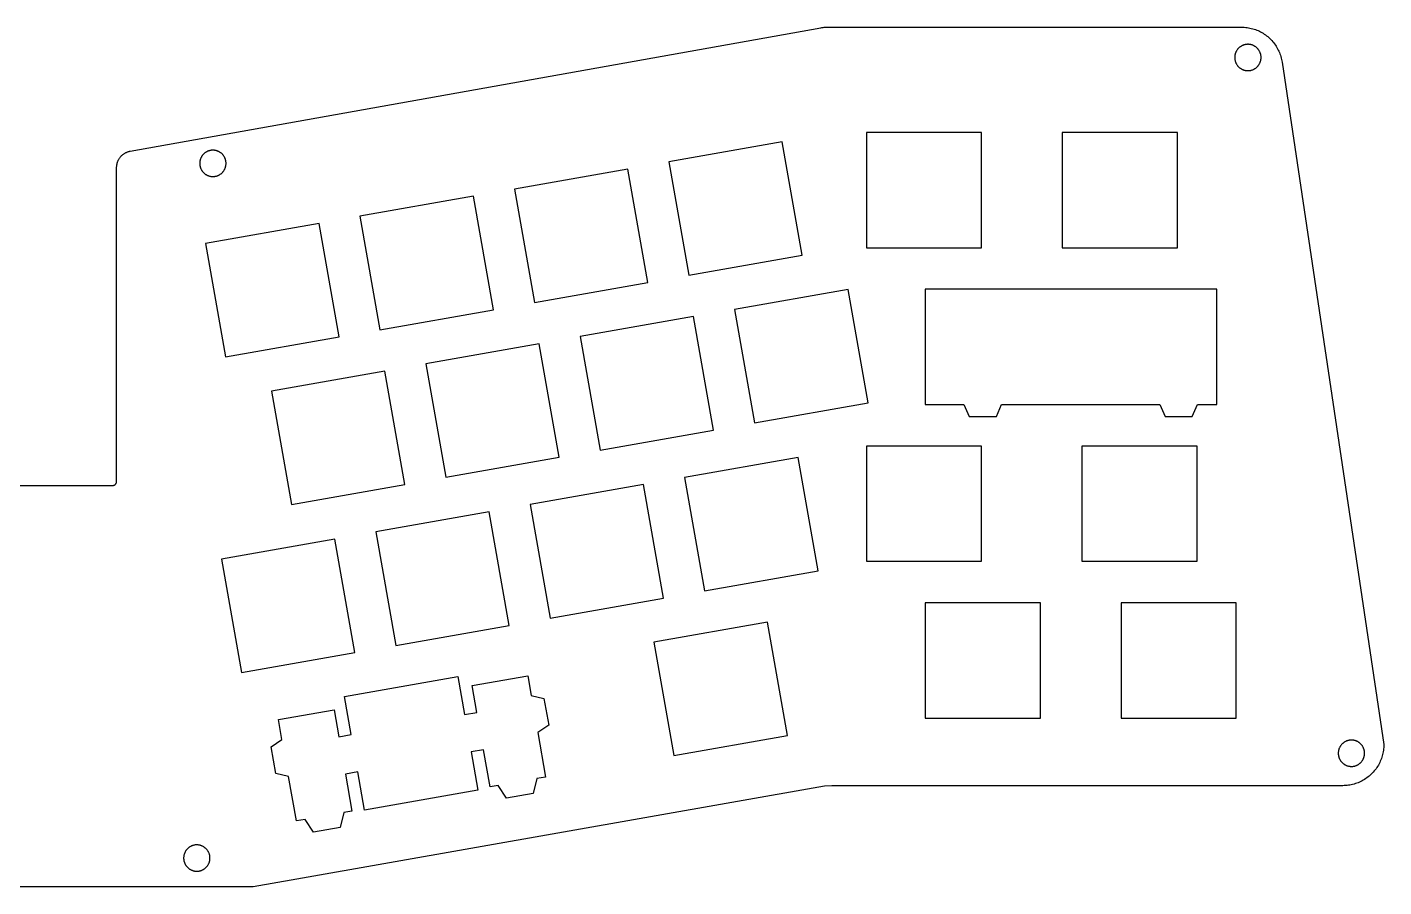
# Model space of a CAD drawing. Extents: x 38 to 367, y -220 to -111.
# Drawn here: x 202.4 to 367.3, y -215.7 to -111.3 of the extents above; entities that cross this region are included whole.
import ezdxf

# ---------------------------------------------------------------- set-up
doc = ezdxf.new("R2010")
doc.units = 0
doc.layers.add('BLACK', color=7, linetype='CONTINUOUS')

msp = doc.modelspace()

# ---------------------------------------------------------------- linework, layer by layer
at = {"layer": 'BLACK', "linetype": 'CONTINUOUS'}
for p, q in [((214.966, -126.342), (298.865, -111.344)), ((298.865, -111.344), (299.009, -111.32)), ((299.009, -111.32), (299.154, -111.301)), ((299.154, -111.301), (299.299, -111.286)), ((299.299, -111.286), (299.445, -111.275)), ((299.445, -111.275), (299.591, -111.269)), ((299.591, -111.269), (299.737, -111.267)), ((299.737, -111.267), (349.988, -111.267)), ((349.988, -111.267), (350.162, -111.27)), ((350.162, -111.27), (350.335, -111.279)), ((350.335, -111.279), (350.508, -111.294)), ((350.508, -111.294), (350.68, -111.315)), ((350.68, -111.315), (350.851, -111.342)), ((350.851, -111.342), (351.022, -111.375)), ((351.022, -111.375), (351.191, -111.414)), ((351.191, -111.414), (351.358, -111.458)), ((351.358, -111.458), (351.524, -111.509)), ((351.524, -111.509), (351.689, -111.565)), ((351.689, -111.565), (351.851, -111.627)), ((351.851, -111.627), (352.011, -111.694)), ((352.011, -111.694), (352.168, -111.767)), ((352.168, -111.767), (352.323, -111.845)), ((352.323, -111.845), (352.475, -111.929)), ((352.475, -111.929), (352.624, -112.018)), ((352.624, -112.018), (352.77, -112.112)), ((349.765, -113.716), (349.722, -113.752)), ((349.808, -113.682), (349.765, -113.716)), ((349.853, -113.649), (349.808, -113.682)), ((349.899, -113.617), (349.853, -113.649)), ((349.946, -113.588), (349.899, -113.617)), ((349.994, -113.56), (349.946, -113.588)), ((350.043, -113.533), (349.994, -113.56)), ((350.092, -113.509), (350.043, -113.533)), ((350.143, -113.486), (350.092, -113.509)), ((350.194, -113.465), (350.143, -113.486)), ((350.246, -113.445), (350.194, -113.465)), ((350.299, -113.428), (350.246, -113.445)), ((350.352, -113.412), (350.299, -113.428)), ((350.406, -113.398), (350.352, -113.412)), ((350.46, -113.386), (350.406, -113.398)), ((350.515, -113.376), (350.46, -113.386)), ((350.57, -113.368), (350.515, -113.376)), ((350.625, -113.362), (350.57, -113.368)), ((350.681, -113.357), (350.625, -113.362)), ((350.736, -113.355), (350.681, -113.357)), ((350.792, -113.354), (350.736, -113.355)), ((350.847, -113.356), (350.792, -113.354)), ((350.903, -113.359), (350.847, -113.356)), ((350.958, -113.365), (350.903, -113.359)), ((351.013, -113.372), (350.958, -113.365)), ((351.068, -113.381), (351.013, -113.372)), ((351.122, -113.392), (351.068, -113.381)), ((351.176, -113.405), (351.122, -113.392)), ((351.23, -113.42), (351.176, -113.405)), ((351.283, -113.436), (351.23, -113.42)), ((351.335, -113.455), (351.283, -113.436)), ((351.387, -113.475), (351.335, -113.455)), ((351.438, -113.497), (351.387, -113.475)), ((351.488, -113.521), (351.438, -113.497)), ((351.537, -113.546), (351.488, -113.521)), ((351.586, -113.573), (351.537, -113.546)), ((351.633, -113.602), (351.586, -113.573)), ((351.68, -113.633), (351.633, -113.602)), ((351.725, -113.665), (351.68, -113.633)), ((351.769, -113.699), (351.725, -113.665)), ((351.812, -113.734), (351.769, -113.699)), ((351.854, -113.77), (351.812, -113.734)), ((352.77, -112.112), (352.912, -112.211)), ((352.912, -112.211), (353.051, -112.315)), ((353.051, -112.315), (353.186, -112.423)), ((353.186, -112.423), (353.318, -112.537)), ((353.318, -112.537), (353.445, -112.655)), ((353.445, -112.655), (353.568, -112.777)), ((353.568, -112.777), (353.687, -112.903)), ((353.687, -112.903), (353.802, -113.033)), ((353.802, -113.033), (353.912, -113.168)), ((353.912, -113.168), (354.017, -113.306)), ((354.017, -113.306), (354.117, -113.447)), ((354.117, -113.447), (354.213, -113.592)), ((354.213, -113.592), (354.303, -113.74)), ((354.303, -113.74), (354.388, -113.891)), ((349.18, -114.871), (349.178, -114.927)), ((349.178, -114.927), (349.178, -114.982)), ((349.178, -114.982), (349.18, -115.038)), ((349.184, -114.816), (349.18, -114.871)), ((349.18, -115.038), (349.184, -115.093)), ((349.189, -114.761), (349.184, -114.816)), ((349.184, -115.093), (349.189, -115.148)), ((349.197, -114.706), (349.189, -114.761)), ((349.189, -115.148), (349.197, -115.203)), ((349.207, -114.651), (349.197, -114.706)), ((349.197, -115.203), (349.207, -115.258)), ((349.218, -114.596), (349.207, -114.651)), ((349.207, -115.258), (349.218, -115.312)), ((349.232, -114.543), (349.218, -114.596)), ((349.218, -115.312), (349.232, -115.366)), ((349.247, -114.489), (349.232, -114.543)), ((349.232, -115.366), (349.247, -115.42)), ((349.264, -114.436), (349.247, -114.489)), ((349.283, -114.384), (349.264, -114.436)), ((349.303, -114.333), (349.283, -114.384)), ((349.326, -114.282), (349.303, -114.333)), ((349.35, -114.232), (349.326, -114.282)), ((349.376, -114.183), (349.35, -114.232)), ((349.404, -114.134), (349.376, -114.183)), ((349.433, -114.087), (349.404, -114.134)), ((349.464, -114.041), (349.433, -114.087)), ((349.496, -113.996), (349.464, -114.041)), ((349.53, -113.952), (349.496, -113.996)), ((349.566, -113.91), (349.53, -113.952)), ((349.603, -113.868), (349.566, -113.91)), ((349.641, -113.828), (349.603, -113.868)), ((349.681, -113.789), (349.641, -113.828)), ((349.722, -113.752), (349.681, -113.789)), ((351.894, -113.808), (351.854, -113.77)), ((351.933, -113.848), (351.894, -113.808)), ((351.971, -113.889), (351.933, -113.848)), ((352.007, -113.931), (351.971, -113.889)), ((352.042, -113.974), (352.007, -113.931)), ((352.075, -114.018), (352.042, -113.974)), ((352.107, -114.064), (352.075, -114.018)), ((352.137, -114.111), (352.107, -114.064)), ((352.166, -114.158), (352.137, -114.111)), ((352.192, -114.207), (352.166, -114.158)), ((352.218, -114.257), (352.192, -114.207)), ((352.241, -114.307), (352.218, -114.257)), ((352.262, -114.358), (352.241, -114.307)), ((352.282, -114.41), (352.262, -114.358)), ((352.3, -114.463), (352.282, -114.41)), ((352.316, -114.516), (352.3, -114.463)), ((352.3, -115.446), (352.316, -115.393)), ((352.331, -114.569), (352.316, -114.516)), ((352.316, -115.393), (352.331, -115.339)), ((352.343, -114.624), (352.331, -114.569)), ((352.331, -115.339), (352.343, -115.285)), ((352.354, -114.678), (352.343, -114.624)), ((352.343, -115.285), (352.354, -115.231)), ((352.362, -114.733), (352.354, -114.678)), ((352.354, -115.231), (352.362, -115.176)), ((352.369, -114.788), (352.362, -114.733)), ((352.362, -115.176), (352.369, -115.121)), ((352.374, -114.843), (352.369, -114.788)), ((352.369, -115.121), (352.374, -115.065)), ((352.377, -114.899), (352.374, -114.843)), ((352.374, -115.065), (352.377, -115.01)), ((352.378, -114.954), (352.377, -114.899)), ((352.377, -115.01), (352.378, -114.954)), ((354.388, -113.891), (354.468, -114.046)), ((354.468, -114.046), (354.542, -114.202)), ((354.542, -114.202), (354.611, -114.362)), ((354.611, -114.362), (354.674, -114.523)), ((354.674, -114.523), (354.732, -114.687)), ((354.732, -114.687), (354.784, -114.852)), ((354.784, -114.852), (354.83, -115.019)), ((354.83, -115.019), (354.87, -115.188)), ((354.87, -115.188), (354.905, -115.358)), ((354.905, -115.358), (354.933, -115.529)), ((349.247, -115.42), (349.264, -115.473)), ((349.264, -115.473), (349.283, -115.525)), ((349.283, -115.525), (349.303, -115.576)), ((349.303, -115.576), (349.326, -115.627)), ((349.326, -115.627), (349.35, -115.677)), ((349.35, -115.677), (349.376, -115.726)), ((349.376, -115.726), (349.404, -115.774)), ((349.404, -115.774), (349.433, -115.822)), ((349.433, -115.822), (349.464, -115.868)), ((349.464, -115.868), (349.496, -115.913)), ((349.496, -115.913), (349.53, -115.957)), ((349.53, -115.957), (349.566, -115.999)), ((349.566, -115.999), (349.603, -116.041)), ((349.603, -116.041), (349.641, -116.081)), ((349.641, -116.081), (349.681, -116.12)), ((349.681, -116.12), (349.722, -116.157)), ((349.722, -116.157), (349.765, -116.193)), ((349.765, -116.193), (349.808, -116.227)), ((349.808, -116.227), (349.853, -116.26)), ((349.853, -116.26), (349.899, -116.291)), ((349.899, -116.291), (349.946, -116.321)), ((349.946, -116.321), (349.994, -116.349)), ((349.994, -116.349), (350.043, -116.376)), ((350.043, -116.376), (350.092, -116.4)), ((350.092, -116.4), (350.143, -116.423)), ((350.143, -116.423), (350.194, -116.444)), ((350.194, -116.444), (350.246, -116.464)), ((350.246, -116.464), (350.299, -116.481)), ((350.299, -116.481), (350.352, -116.497)), ((350.352, -116.497), (350.406, -116.511)), ((350.406, -116.511), (350.46, -116.523)), ((350.46, -116.523), (350.515, -116.533)), ((350.515, -116.533), (350.57, -116.541)), ((350.57, -116.541), (350.625, -116.547)), ((350.625, -116.547), (350.681, -116.551)), ((350.681, -116.551), (350.736, -116.554)), ((350.736, -116.554), (350.792, -116.554)), ((350.792, -116.554), (350.847, -116.553)), ((350.847, -116.553), (350.903, -116.55)), ((350.903, -116.55), (350.958, -116.544)), ((350.958, -116.544), (351.013, -116.537)), ((351.013, -116.537), (351.068, -116.528)), ((351.068, -116.528), (351.122, -116.517)), ((351.122, -116.517), (351.176, -116.504)), ((351.176, -116.504), (351.23, -116.489)), ((351.23, -116.489), (351.283, -116.473)), ((351.283, -116.473), (351.335, -116.454)), ((351.335, -116.454), (351.387, -116.434)), ((351.387, -116.434), (351.438, -116.412)), ((351.438, -116.412), (351.488, -116.388)), ((351.488, -116.388), (351.537, -116.363)), ((351.537, -116.363), (351.586, -116.335)), ((351.586, -116.335), (351.633, -116.307)), ((351.633, -116.307), (351.68, -116.276)), ((351.68, -116.276), (351.725, -116.244)), ((351.725, -116.244), (351.769, -116.21)), ((351.769, -116.21), (351.812, -116.175)), ((351.812, -116.175), (351.854, -116.138)), ((351.854, -116.138), (351.894, -116.1)), ((351.894, -116.1), (351.933, -116.061)), ((351.933, -116.061), (351.971, -116.02)), ((351.971, -116.02), (352.007, -115.978)), ((352.007, -115.978), (352.042, -115.935)), ((352.042, -115.935), (352.075, -115.89)), ((352.075, -115.89), (352.107, -115.845)), ((352.107, -115.845), (352.137, -115.798)), ((352.137, -115.798), (352.166, -115.75)), ((352.166, -115.75), (352.192, -115.702)), ((352.192, -115.702), (352.218, -115.652)), ((352.218, -115.652), (352.241, -115.602)), ((352.241, -115.602), (352.262, -115.551)), ((352.262, -115.551), (352.282, -115.499)), ((352.282, -115.499), (352.3, -115.446)), ((354.933, -115.529), (367.298, -198.425)), ((294.19, -125.196), (280.403, -127.627)), ((296.621, -138.982), (294.19, -125.196)), ((318.414, -124.062), (304.415, -124.062)), ((304.415, -124.062), (304.415, -138.061)), ((318.414, -138.061), (318.414, -124.062)), ((328.228, -124.062), (328.228, -138.061)), ((342.227, -124.062), (328.228, -124.062)), ((342.227, -138.061), (342.227, -124.062)), ((213.83, -126.974), (213.878, -126.923)), ((213.878, -126.923), (213.927, -126.874)), ((213.927, -126.874), (213.978, -126.826)), ((213.978, -126.826), (214.031, -126.78)), ((214.031, -126.78), (214.085, -126.737)), ((214.085, -126.737), (214.14, -126.695)), ((214.14, -126.695), (214.197, -126.654)), ((214.197, -126.654), (214.256, -126.616)), ((214.256, -126.616), (214.315, -126.58)), ((214.315, -126.58), (214.376, -126.547)), ((214.376, -126.547), (214.438, -126.515)), ((214.438, -126.515), (214.501, -126.485)), ((214.501, -126.485), (214.565, -126.458)), ((214.565, -126.458), (214.63, -126.433)), ((214.63, -126.433), (214.696, -126.41)), ((214.696, -126.41), (214.763, -126.389)), ((214.763, -126.389), (214.83, -126.371)), ((214.83, -126.371), (214.898, -126.355)), ((214.898, -126.355), (214.966, -126.342)), ((223.697, -126.904), (223.666, -126.951)), ((223.73, -126.859), (223.697, -126.904)), ((223.764, -126.816), (223.73, -126.859)), ((223.799, -126.773), (223.764, -126.816)), ((223.836, -126.731), (223.799, -126.773)), ((223.875, -126.691), (223.836, -126.731)), ((223.914, -126.653), (223.875, -126.691)), ((223.955, -126.615), (223.914, -126.653)), ((223.998, -126.579), (223.955, -126.615)), ((224.041, -126.545), (223.998, -126.579)), ((224.086, -126.512), (224.041, -126.545)), ((224.132, -126.481), (224.086, -126.512)), ((224.179, -126.451), (224.132, -126.481)), ((224.227, -126.423), (224.179, -126.451)), ((224.276, -126.397), (224.227, -126.423)), ((224.326, -126.372), (224.276, -126.397)), ((224.376, -126.349), (224.326, -126.372)), ((224.427, -126.328), (224.376, -126.349)), ((224.48, -126.309), (224.427, -126.328)), ((224.532, -126.291), (224.48, -126.309)), ((224.586, -126.275), (224.532, -126.291)), ((224.639, -126.262), (224.586, -126.275)), ((224.694, -126.25), (224.639, -126.262)), ((224.748, -126.239), (224.694, -126.25)), ((224.803, -126.231), (224.748, -126.239)), ((224.858, -126.225), (224.803, -126.231)), ((224.914, -126.221), (224.858, -126.225)), ((224.969, -126.218), (224.914, -126.221)), ((225.025, -126.218), (224.969, -126.218)), ((225.08, -126.219), (225.025, -126.218)), ((225.136, -126.223), (225.08, -126.219)), ((225.191, -126.228), (225.136, -126.223)), ((225.246, -126.235), (225.191, -126.228)), ((225.301, -126.244), (225.246, -126.235)), ((225.355, -126.255), (225.301, -126.244)), ((225.409, -126.268), (225.355, -126.255)), ((225.463, -126.283), (225.409, -126.268)), ((225.516, -126.3), (225.463, -126.283)), ((225.568, -126.318), (225.516, -126.3)), ((225.62, -126.338), (225.568, -126.318)), ((225.671, -126.36), (225.62, -126.338)), ((225.721, -126.384), (225.671, -126.36)), ((225.77, -126.41), (225.721, -126.384)), ((225.819, -126.437), (225.77, -126.41)), ((225.866, -126.466), (225.819, -126.437)), ((225.913, -126.496), (225.866, -126.466)), ((225.958, -126.528), (225.913, -126.496)), ((226.002, -126.562), (225.958, -126.528)), ((226.045, -126.597), (226.002, -126.562)), ((226.087, -126.634), (226.045, -126.597)), ((226.127, -126.672), (226.087, -126.634)), ((226.166, -126.711), (226.127, -126.672)), ((226.204, -126.752), (226.166, -126.711)), ((226.24, -126.794), (226.204, -126.752)), ((226.275, -126.837), (226.24, -126.794)), ((226.308, -126.882), (226.275, -126.837)), ((226.34, -126.927), (226.308, -126.882)), ((226.37, -126.974), (226.34, -126.927)), ((213.318, -128.311), (213.32, -128.241)), ((213.318, -166.453), (213.318, -128.311)), ((213.32, -128.241), (213.323, -128.171)), ((213.323, -128.171), (213.329, -128.102)), ((213.329, -128.102), (213.338, -128.033)), ((213.338, -128.033), (213.349, -127.964)), ((213.349, -127.964), (213.362, -127.896)), ((213.362, -127.896), (213.378, -127.828)), ((213.378, -127.828), (213.396, -127.76)), ((213.396, -127.76), (213.416, -127.694)), ((213.416, -127.694), (213.439, -127.628)), ((213.439, -127.628), (213.464, -127.563)), ((213.464, -127.563), (213.491, -127.499)), ((213.491, -127.499), (213.52, -127.435)), ((213.52, -127.435), (213.552, -127.373)), ((213.552, -127.373), (213.585, -127.312)), ((213.585, -127.312), (213.621, -127.252)), ((213.621, -127.252), (213.659, -127.194)), ((213.659, -127.194), (213.699, -127.137)), ((213.699, -127.137), (213.741, -127.081)), ((213.741, -127.081), (213.785, -127.027)), ((213.785, -127.027), (213.83, -126.974)), ((223.413, -127.735), (223.411, -127.79)), ((223.411, -127.79), (223.411, -127.846)), ((223.411, -127.846), (223.413, -127.901)), ((223.417, -127.679), (223.413, -127.735)), ((223.413, -127.901), (223.417, -127.956)), ((223.423, -127.624), (223.417, -127.679)), ((223.417, -127.956), (223.423, -128.012)), ((223.43, -127.569), (223.423, -127.624)), ((223.423, -128.012), (223.43, -128.067)), ((223.44, -127.514), (223.43, -127.569)), ((223.43, -128.067), (223.44, -128.121)), ((223.451, -127.46), (223.44, -127.514)), ((223.44, -128.121), (223.451, -128.176)), ((223.465, -127.406), (223.451, -127.46)), ((223.451, -128.176), (223.465, -128.23)), ((223.48, -127.352), (223.465, -127.406)), ((223.465, -128.23), (223.48, -128.283)), ((223.497, -127.3), (223.48, -127.352)), ((223.48, -128.283), (223.497, -128.336)), ((223.516, -127.247), (223.497, -127.3)), ((223.497, -128.336), (223.516, -128.388)), ((223.537, -127.196), (223.516, -127.247)), ((223.516, -128.388), (223.537, -128.44)), ((223.559, -127.145), (223.537, -127.196)), ((223.537, -128.44), (223.559, -128.49)), ((223.583, -127.095), (223.559, -127.145)), ((223.559, -128.49), (223.583, -128.54)), ((223.609, -127.046), (223.583, -127.095)), ((223.583, -128.54), (223.609, -128.59)), ((223.637, -126.998), (223.609, -127.046)), ((223.666, -126.951), (223.637, -126.998)), ((226.399, -127.022), (226.37, -126.974)), ((226.426, -127.07), (226.399, -127.022)), ((226.399, -128.614), (226.426, -128.565)), ((226.451, -127.12), (226.426, -127.07)), ((226.426, -128.565), (226.451, -128.516)), ((226.474, -127.17), (226.451, -127.12)), ((226.451, -128.516), (226.474, -128.465)), ((226.496, -127.222), (226.474, -127.17)), ((226.474, -128.465), (226.496, -128.414)), ((226.515, -127.273), (226.496, -127.222)), ((226.496, -128.414), (226.515, -128.362)), ((226.533, -127.326), (226.515, -127.273)), ((226.515, -128.362), (226.533, -128.31)), ((226.55, -127.379), (226.533, -127.326)), ((226.533, -128.31), (226.55, -128.256)), ((226.564, -127.433), (226.55, -127.379)), ((226.55, -128.256), (226.564, -128.203)), ((226.576, -127.487), (226.564, -127.433)), ((226.564, -128.203), (226.576, -128.149)), ((226.587, -127.541), (226.576, -127.487)), ((226.576, -128.149), (226.587, -128.094)), ((226.595, -127.596), (226.587, -127.541)), ((226.587, -128.094), (226.595, -128.039)), ((226.602, -127.651), (226.595, -127.596)), ((226.595, -128.039), (226.602, -127.984)), ((226.607, -127.707), (226.602, -127.651)), ((226.602, -127.984), (226.607, -127.929)), ((226.61, -127.762), (226.607, -127.707)), ((226.607, -127.929), (226.61, -127.873)), ((226.611, -127.818), (226.61, -127.762)), ((226.61, -127.873), (226.611, -127.818)), ((275.429, -128.504), (261.643, -130.935)), ((277.86, -142.29), (275.429, -128.504)), ((280.403, -127.627), (282.834, -141.413)), ((223.609, -128.59), (223.637, -128.638)), ((223.637, -128.638), (223.666, -128.685)), ((223.666, -128.685), (223.697, -128.731)), ((223.697, -128.731), (223.73, -128.776)), ((223.73, -128.776), (223.764, -128.82)), ((223.764, -128.82), (223.799, -128.863)), ((223.799, -128.863), (223.836, -128.904)), ((223.836, -128.904), (223.875, -128.944)), ((223.875, -128.944), (223.914, -128.983)), ((223.914, -128.983), (223.955, -129.02)), ((223.955, -129.02), (223.998, -129.056)), ((223.998, -129.056), (224.041, -129.091)), ((224.041, -129.091), (224.086, -129.124)), ((224.086, -129.124), (224.132, -129.155)), ((224.132, -129.155), (224.179, -129.185)), ((224.179, -129.185), (224.227, -129.213)), ((224.227, -129.213), (224.276, -129.239)), ((224.276, -129.239), (224.326, -129.264)), ((224.326, -129.264), (224.376, -129.287)), ((224.376, -129.287), (224.427, -129.308)), ((224.427, -129.308), (224.48, -129.327)), ((224.48, -129.327), (224.532, -129.345)), ((224.532, -129.345), (224.586, -129.36)), ((224.586, -129.36), (224.639, -129.374)), ((224.639, -129.374), (224.694, -129.386)), ((224.694, -129.386), (224.748, -129.396)), ((224.748, -129.396), (224.803, -129.404)), ((224.803, -129.404), (224.858, -129.411)), ((224.858, -129.411), (224.914, -129.415)), ((224.914, -129.415), (224.969, -129.417)), ((224.969, -129.417), (225.025, -129.418)), ((225.025, -129.418), (225.08, -129.416)), ((225.08, -129.416), (225.136, -129.413)), ((225.136, -129.413), (225.191, -129.408)), ((225.191, -129.408), (225.246, -129.4)), ((225.246, -129.4), (225.301, -129.391)), ((225.301, -129.391), (225.355, -129.38)), ((225.355, -129.38), (225.409, -129.367)), ((225.409, -129.367), (225.463, -129.353)), ((225.463, -129.353), (225.516, -129.336)), ((225.516, -129.336), (225.568, -129.318)), ((225.568, -129.318), (225.62, -129.297)), ((225.62, -129.297), (225.671, -129.275)), ((225.671, -129.275), (225.721, -129.251)), ((225.721, -129.251), (225.77, -129.226)), ((225.77, -129.226), (225.819, -129.199)), ((225.819, -129.199), (225.866, -129.17)), ((225.866, -129.17), (225.913, -129.139)), ((225.913, -129.139), (225.958, -129.107)), ((225.958, -129.107), (226.002, -129.074)), ((226.002, -129.074), (226.045, -129.038)), ((226.045, -129.038), (226.087, -129.002)), ((226.087, -129.002), (226.127, -128.964)), ((226.127, -128.964), (226.166, -128.924)), ((226.166, -128.924), (226.204, -128.884)), ((226.204, -128.884), (226.24, -128.842)), ((226.24, -128.842), (226.275, -128.798)), ((226.275, -128.798), (226.308, -128.754)), ((226.308, -128.754), (226.34, -128.708)), ((226.34, -128.708), (226.37, -128.661)), ((226.37, -128.661), (226.399, -128.614)), ((256.669, -131.812), (242.882, -134.243)), ((259.1, -145.598), (256.669, -131.812)), ((261.643, -130.935), (264.074, -144.721)), ((237.908, -135.12), (224.122, -137.551)), ((240.339, -148.906), (237.908, -135.12)), ((242.882, -134.243), (245.313, -148.029)), ((224.122, -137.551), (226.553, -151.337)), ((304.415, -138.061), (318.414, -138.061)), ((328.228, -138.061), (342.227, -138.061)), ((282.834, -141.413), (296.621, -138.982)), ((264.074, -144.721), (277.86, -142.29)), ((302.188, -143.129), (288.402, -145.56)), ((304.619, -156.916), (302.188, -143.129)), ((346.989, -143.112), (311.559, -143.112)), ((311.559, -143.112), (311.559, -157.111)), ((346.989, -157.111), (346.989, -143.112)), ((245.313, -148.029), (259.1, -145.598)), ((283.427, -146.437), (269.641, -148.868)), ((285.858, -160.224), (283.427, -146.437)), ((288.402, -145.56), (290.833, -159.346)), ((226.553, -151.337), (240.339, -148.906)), ((264.667, -149.745), (250.88, -152.176)), ((267.098, -163.532), (264.667, -149.745)), ((269.641, -148.868), (272.072, -162.654)), ((245.906, -153.053), (232.12, -155.484)), ((248.337, -166.84), (245.906, -153.053)), ((250.88, -152.176), (253.311, -165.962)), ((232.12, -155.484), (234.551, -169.27)), ((290.833, -159.346), (304.619, -156.916)), ((311.559, -157.111), (316.272, -157.111)), ((316.272, -157.111), (316.914, -158.581)), ((320.214, -158.581), (320.855, -157.111)), ((320.855, -157.111), (340.074, -157.111)), ((340.074, -157.111), (340.716, -158.581)), ((344.016, -158.581), (344.657, -157.111)), ((344.657, -157.111), (346.989, -157.111)), ((316.914, -158.581), (320.214, -158.581)), ((340.716, -158.581), (344.016, -158.581)), ((272.072, -162.654), (285.858, -160.224)), ((318.414, -162.162), (304.415, -162.162)), ((304.415, -162.162), (304.415, -176.161)), ((318.414, -176.161), (318.414, -162.162)), ((344.608, -162.162), (330.609, -162.162)), ((330.609, -162.162), (330.609, -176.161)), ((344.608, -176.161), (344.608, -162.162)), ((253.311, -165.962), (267.098, -163.532)), ((296.116, -163.544), (282.329, -165.975)), ((298.547, -177.33), (296.116, -163.544)), ((213.314, -166.521), (213.316, -166.504)), ((213.316, -166.504), (213.317, -166.487)), ((213.317, -166.487), (213.318, -166.47)), ((213.318, -166.47), (213.318, -166.453)), ((282.329, -165.975), (284.76, -179.761)), ((192.818, -166.953), (212.818, -166.953)), ((212.818, -166.953), (212.835, -166.953)), ((212.835, -166.953), (212.853, -166.952)), ((212.853, -166.952), (212.87, -166.95)), ((212.87, -166.95), (212.886, -166.948)), ((212.886, -166.948), (212.903, -166.946)), ((212.903, -166.946), (212.92, -166.942)), ((212.92, -166.942), (212.937, -166.939)), ((212.937, -166.939), (212.953, -166.934)), ((212.953, -166.934), (212.97, -166.929)), ((212.97, -166.929), (212.986, -166.924)), ((212.986, -166.924), (213.002, -166.918)), ((213.002, -166.918), (213.018, -166.911)), ((213.018, -166.911), (213.033, -166.904)), ((213.033, -166.904), (213.048, -166.897)), ((213.048, -166.897), (213.063, -166.889)), ((213.063, -166.889), (213.078, -166.88)), ((213.078, -166.88), (213.093, -166.871)), ((213.093, -166.871), (213.107, -166.861)), ((213.107, -166.861), (213.121, -166.851)), ((213.121, -166.851), (213.134, -166.841)), ((213.134, -166.841), (213.147, -166.83)), ((213.147, -166.83), (213.16, -166.818)), ((213.16, -166.818), (213.172, -166.806)), ((213.172, -166.806), (213.184, -166.794)), ((213.184, -166.794), (213.195, -166.781)), ((213.195, -166.781), (213.206, -166.768)), ((213.206, -166.768), (213.217, -166.755)), ((213.217, -166.755), (213.227, -166.741)), ((213.227, -166.741), (213.237, -166.727)), ((213.237, -166.727), (213.246, -166.713)), ((213.246, -166.713), (213.254, -166.698)), ((213.254, -166.698), (213.262, -166.683)), ((213.262, -166.683), (213.27, -166.668)), ((213.27, -166.668), (213.277, -166.652)), ((213.277, -166.652), (213.284, -166.636)), ((213.284, -166.636), (213.29, -166.62)), ((213.29, -166.62), (213.295, -166.604)), ((213.295, -166.604), (213.3, -166.588)), ((213.3, -166.588), (213.304, -166.571)), ((213.304, -166.571), (213.308, -166.555)), ((213.308, -166.555), (213.311, -166.538)), ((213.311, -166.538), (213.314, -166.521)), ((234.551, -169.27), (248.337, -166.84)), ((277.355, -166.852), (263.569, -169.283)), ((279.786, -180.638), (277.355, -166.852)), ((263.569, -169.283), (266, -183.069)), ((258.594, -170.16), (244.808, -172.591)), ((261.025, -183.946), (258.594, -170.16)), ((244.808, -172.591), (247.239, -186.377)), ((239.834, -173.468), (226.048, -175.899)), ((242.265, -187.254), (239.834, -173.468)), ((226.048, -175.899), (228.478, -189.685)), ((304.415, -176.161), (318.414, -176.161)), ((330.609, -176.161), (344.608, -176.161)), ((284.76, -179.761), (298.547, -177.33)), ((266, -183.069), (279.786, -180.638)), ((325.558, -181.212), (311.559, -181.212)), ((311.559, -181.212), (311.559, -195.211)), ((325.558, -195.211), (325.558, -181.212)), ((349.37, -181.212), (335.371, -181.212)), ((335.371, -181.212), (335.371, -195.211)), ((349.37, -195.211), (349.37, -181.212)), ((247.239, -186.377), (261.025, -183.946)), ((292.388, -183.545), (278.602, -185.976)), ((294.819, -197.331), (292.388, -183.545)), ((278.602, -185.976), (281.033, -199.762)), ((228.478, -189.685), (242.265, -187.254)), ((240.996, -192.599), (254.784, -190.168)), ((254.784, -190.168), (255.6, -194.796)), ((256.524, -191.252), (263.27, -190.062)), ((263.27, -190.062), (263.694, -192.468)), ((241.812, -197.227), (240.996, -192.599)), ((257.103, -194.531), (256.524, -191.252)), ((263.694, -192.468), (265.243, -192.842)), ((265.243, -192.842), (265.816, -196.091)), ((232.985, -195.402), (239.731, -194.213)), ((239.731, -194.213), (240.31, -197.492)), ((233.41, -197.808), (232.985, -195.402)), ((255.6, -194.796), (257.103, -194.531)), ((265.816, -196.091), (264.489, -196.972)), ((311.559, -195.211), (325.558, -195.211)), ((335.371, -195.211), (349.37, -195.211)), ((232.083, -198.689), (233.41, -197.808)), ((240.31, -197.492), (241.812, -197.227)), ((264.489, -196.972), (265.441, -202.372)), ((281.033, -199.762), (294.819, -197.331)), ((232.656, -201.938), (232.083, -198.689)), ((257.901, -199.061), (256.398, -199.326)), ((256.398, -199.326), (257.215, -203.955)), ((258.695, -203.561), (257.901, -199.061)), ((361.76, -199.402), (361.758, -199.458)), ((361.758, -199.458), (361.758, -199.513)), ((361.764, -199.347), (361.76, -199.402)), ((361.77, -199.292), (361.764, -199.347)), ((361.778, -199.237), (361.77, -199.292)), ((361.787, -199.182), (361.778, -199.237)), ((361.799, -199.128), (361.787, -199.182)), ((361.812, -199.074), (361.799, -199.128)), ((361.827, -199.02), (361.812, -199.074)), ((361.844, -198.967), (361.827, -199.02)), ((361.863, -198.915), (361.844, -198.967)), ((361.884, -198.864), (361.863, -198.915)), ((361.907, -198.813), (361.884, -198.864)), ((361.931, -198.763), (361.907, -198.813)), ((361.957, -198.714), (361.931, -198.763)), ((361.984, -198.666), (361.957, -198.714)), ((362.014, -198.618), (361.984, -198.666)), ((362.045, -198.572), (362.014, -198.618)), ((362.077, -198.527), (362.045, -198.572)), ((362.111, -198.483), (362.077, -198.527)), ((362.147, -198.441), (362.111, -198.483)), ((362.184, -198.399), (362.147, -198.441)), ((362.222, -198.359), (362.184, -198.399)), ((362.262, -198.32), (362.222, -198.359)), ((362.303, -198.283), (362.262, -198.32)), ((362.345, -198.247), (362.303, -198.283)), ((362.389, -198.213), (362.345, -198.247)), ((362.434, -198.18), (362.389, -198.213)), ((362.479, -198.148), (362.434, -198.18)), ((362.526, -198.119), (362.479, -198.148)), ((362.574, -198.091), (362.526, -198.119)), ((362.623, -198.064), (362.574, -198.091)), ((362.673, -198.04), (362.623, -198.064)), ((362.724, -198.017), (362.673, -198.04)), ((362.775, -197.996), (362.724, -198.017)), ((362.827, -197.976), (362.775, -197.996)), ((362.88, -197.959), (362.827, -197.976)), ((362.933, -197.943), (362.88, -197.959)), ((362.987, -197.929), (362.933, -197.943)), ((363.041, -197.917), (362.987, -197.929)), ((363.096, -197.907), (363.041, -197.917)), ((363.151, -197.899), (363.096, -197.907)), ((363.206, -197.893), (363.151, -197.899)), ((363.261, -197.888), (363.206, -197.893)), ((363.317, -197.886), (363.261, -197.888)), ((363.372, -197.886), (363.317, -197.886)), ((363.428, -197.887), (363.372, -197.886)), ((363.483, -197.89), (363.428, -197.887)), ((363.538, -197.896), (363.483, -197.89)), ((363.593, -197.903), (363.538, -197.896)), ((363.648, -197.912), (363.593, -197.903)), ((363.703, -197.923), (363.648, -197.912)), ((363.757, -197.936), (363.703, -197.923)), ((363.81, -197.951), (363.757, -197.936)), ((363.863, -197.967), (363.81, -197.951)), ((363.916, -197.986), (363.863, -197.967)), ((363.967, -198.006), (363.916, -197.986)), ((364.018, -198.028), (363.967, -198.006)), ((364.068, -198.052), (364.018, -198.028)), ((364.118, -198.077), (364.068, -198.052)), ((364.166, -198.105), (364.118, -198.077)), ((364.214, -198.133), (364.166, -198.105)), ((364.26, -198.164), (364.214, -198.133)), ((364.305, -198.196), (364.26, -198.164)), ((364.35, -198.23), (364.305, -198.196)), ((364.393, -198.265), (364.35, -198.23)), ((364.434, -198.301), (364.393, -198.265)), ((364.475, -198.34), (364.434, -198.301)), ((364.514, -198.379), (364.475, -198.34)), ((364.552, -198.42), (364.514, -198.379)), ((364.588, -198.462), (364.552, -198.42)), ((364.623, -198.505), (364.588, -198.462)), ((364.656, -198.55), (364.623, -198.505)), ((364.688, -198.595), (364.656, -198.55)), ((364.718, -198.642), (364.688, -198.595)), ((364.746, -198.69), (364.718, -198.642)), ((364.773, -198.738), (364.746, -198.69)), ((364.798, -198.788), (364.773, -198.738)), ((364.821, -198.838), (364.798, -198.788)), ((364.843, -198.889), (364.821, -198.838)), ((364.863, -198.941), (364.843, -198.889)), ((364.881, -198.994), (364.863, -198.941)), ((364.897, -199.047), (364.881, -198.994)), ((364.911, -199.101), (364.897, -199.047)), ((364.924, -199.155), (364.911, -199.101)), ((364.934, -199.209), (364.924, -199.155)), ((364.943, -199.264), (364.934, -199.209)), ((364.95, -199.319), (364.943, -199.264)), ((364.954, -199.375), (364.95, -199.319)), ((364.957, -199.43), (364.954, -199.375)), ((364.958, -199.486), (364.957, -199.43)), ((367.188, -199.465), (367.149, -199.635)), ((367.222, -199.293), (367.188, -199.465)), ((367.249, -199.121), (367.222, -199.293)), ((367.27, -198.948), (367.249, -199.121)), ((367.285, -198.774), (367.27, -198.948)), ((367.295, -198.6), (367.285, -198.774)), ((367.298, -198.425), (367.295, -198.6)), ((361.758, -199.513), (361.76, -199.569)), ((361.76, -199.569), (361.764, -199.624)), ((361.764, -199.624), (361.77, -199.679)), ((361.77, -199.679), (361.778, -199.734)), ((361.778, -199.734), (361.787, -199.789)), ((361.787, -199.789), (361.799, -199.844)), ((361.799, -199.844), (361.812, -199.897)), ((361.812, -199.897), (361.827, -199.951)), ((361.827, -199.951), (361.844, -200.004)), ((361.844, -200.004), (361.863, -200.056)), ((361.863, -200.056), (361.884, -200.107)), ((361.884, -200.107), (361.907, -200.158)), ((361.907, -200.158), (361.931, -200.208)), ((361.931, -200.208), (361.957, -200.257)), ((361.957, -200.257), (361.984, -200.306)), ((361.984, -200.306), (362.014, -200.353)), ((362.014, -200.353), (362.045, -200.399)), ((362.045, -200.399), (362.077, -200.444)), ((362.077, -200.444), (362.111, -200.488)), ((362.111, -200.488), (362.147, -200.53)), ((362.147, -200.53), (362.184, -200.572)), ((362.184, -200.572), (362.222, -200.612)), ((362.222, -200.612), (362.262, -200.651)), ((362.262, -200.651), (362.303, -200.688)), ((362.303, -200.688), (362.345, -200.724)), ((362.345, -200.724), (362.389, -200.758)), ((362.389, -200.758), (362.434, -200.791)), ((362.434, -200.791), (362.479, -200.823)), ((362.479, -200.823), (362.526, -200.852)), ((362.526, -200.852), (362.574, -200.88)), ((362.574, -200.88), (362.623, -200.907)), ((362.623, -200.907), (362.673, -200.931)), ((362.673, -200.931), (362.724, -200.954)), ((362.724, -200.954), (362.775, -200.975)), ((362.775, -200.975), (362.827, -200.995)), ((362.827, -200.995), (362.88, -201.012)), ((362.88, -201.012), (362.933, -201.028)), ((362.933, -201.028), (362.987, -201.042)), ((362.987, -201.042), (363.041, -201.054)), ((363.041, -201.054), (363.096, -201.064)), ((363.096, -201.064), (363.151, -201.072)), ((363.151, -201.072), (363.206, -201.078)), ((363.206, -201.078), (363.261, -201.083)), ((363.261, -201.083), (363.317, -201.085)), ((363.317, -201.085), (363.372, -201.085)), ((363.372, -201.085), (363.428, -201.084)), ((363.428, -201.084), (363.483, -201.081)), ((363.483, -201.081), (363.538, -201.075)), ((363.538, -201.075), (363.593, -201.068)), ((363.593, -201.068), (363.648, -201.059)), ((363.648, -201.059), (363.703, -201.048)), ((363.703, -201.048), (363.757, -201.035)), ((363.757, -201.035), (363.81, -201.02)), ((363.81, -201.02), (363.863, -201.004)), ((363.863, -201.004), (363.916, -200.985)), ((363.916, -200.985), (363.967, -200.965)), ((363.967, -200.965), (364.018, -200.943)), ((364.018, -200.943), (364.068, -200.919)), ((364.068, -200.919), (364.118, -200.894)), ((364.118, -200.894), (364.166, -200.867)), ((364.166, -200.867), (364.214, -200.838)), ((364.214, -200.838), (364.26, -200.807)), ((364.26, -200.807), (364.305, -200.775)), ((364.305, -200.775), (364.35, -200.741)), ((364.35, -200.741), (364.393, -200.706)), ((364.393, -200.706), (364.434, -200.67)), ((364.434, -200.67), (364.475, -200.632)), ((364.475, -200.632), (364.514, -200.592)), ((364.514, -200.592), (364.552, -200.551)), ((364.552, -200.551), (364.588, -200.509)), ((364.588, -200.509), (364.623, -200.466)), ((364.623, -200.466), (364.656, -200.422)), ((364.656, -200.422), (364.688, -200.376)), ((364.688, -200.376), (364.718, -200.329)), ((364.718, -200.329), (364.746, -200.282)), ((364.746, -200.282), (364.773, -200.233)), ((364.773, -200.233), (364.798, -200.183)), ((364.798, -200.183), (364.821, -200.133)), ((364.821, -200.133), (364.843, -200.082)), ((364.843, -200.082), (364.863, -200.03)), ((364.863, -200.03), (364.881, -199.977)), ((364.881, -199.977), (364.897, -199.924)), ((364.897, -199.924), (364.911, -199.871)), ((364.911, -199.871), (364.924, -199.816)), ((364.924, -199.816), (364.934, -199.762)), ((364.934, -199.762), (364.943, -199.707)), ((364.943, -199.707), (364.95, -199.652)), ((364.95, -199.652), (364.954, -199.597)), ((364.954, -199.597), (364.957, -199.541)), ((364.957, -199.541), (364.958, -199.486)), ((366.538, -201.075), (366.443, -201.221)), ((366.628, -200.925), (366.538, -201.075)), ((366.712, -200.772), (366.628, -200.925)), ((366.792, -200.617), (366.712, -200.772)), ((366.865, -200.459), (366.792, -200.617)), ((366.934, -200.298), (366.865, -200.459)), ((366.996, -200.135), (366.934, -200.298)), ((367.053, -199.97), (366.996, -200.135)), ((367.104, -199.803), (367.053, -199.97)), ((367.149, -199.635), (367.104, -199.803)), ((234.204, -202.312), (232.656, -201.938)), ((235.156, -207.712), (234.204, -202.312)), ((242.611, -201.757), (241.108, -202.022)), ((241.108, -202.022), (241.902, -206.522)), ((243.427, -206.386), (242.611, -201.757)), ((264.372, -202.567), (263.939, -204.363)), ((265.441, -202.372), (264.372, -202.567)), ((364.798, -202.755), (364.645, -202.84)), ((364.947, -202.665), (364.798, -202.755)), ((365.094, -202.57), (364.947, -202.665)), ((365.237, -202.47), (365.094, -202.57)), ((365.376, -202.365), (365.237, -202.47)), ((365.512, -202.255), (365.376, -202.365)), ((365.643, -202.141), (365.512, -202.255)), ((365.771, -202.022), (365.643, -202.141)), ((365.894, -201.898), (365.771, -202.022)), ((366.013, -201.771), (365.894, -201.898)), ((366.128, -201.639), (366.013, -201.771)), ((366.238, -201.503), (366.128, -201.639)), ((366.343, -201.364), (366.238, -201.503)), ((366.443, -201.221), (366.343, -201.364)), ((299.336, -203.501), (235.196, -214.789)), ((257.215, -203.955), (243.427, -206.386)), ((259.663, -203.39), (258.695, -203.561)), ((260.689, -204.936), (259.663, -203.39)), ((263.939, -204.363), (260.689, -204.936)), ((300.202, -203.425), (299.336, -203.501)), ((362.298, -203.425), (300.202, -203.425)), ((362.472, -203.422), (362.298, -203.425)), ((362.646, -203.413), (362.472, -203.422)), ((362.82, -203.398), (362.646, -203.413)), ((362.994, -203.376), (362.82, -203.398)), ((363.166, -203.349), (362.994, -203.376)), ((363.337, -203.316), (363.166, -203.349)), ((363.507, -203.276), (363.337, -203.316)), ((363.676, -203.231), (363.507, -203.276)), ((363.843, -203.18), (363.676, -203.231)), ((364.008, -203.123), (363.843, -203.18)), ((364.171, -203.061), (364.008, -203.123)), ((364.331, -202.993), (364.171, -203.061)), ((364.489, -202.919), (364.331, -202.993)), ((364.645, -202.84), (364.489, -202.919)), ((236.227, -207.53), (235.156, -207.712)), ((237.248, -209.069), (236.227, -207.53)), ((240.934, -206.693), (240.498, -208.496)), ((241.902, -206.522), (240.934, -206.693)), ((240.498, -208.496), (237.248, -209.069)), ((222.046, -210.98), (222.003, -211.016)), ((222.089, -210.945), (222.046, -210.98)), ((222.134, -210.912), (222.089, -210.945)), ((222.18, -210.881), (222.134, -210.912)), ((222.227, -210.851), (222.18, -210.881)), ((222.275, -210.823), (222.227, -210.851)), ((222.324, -210.797), (222.275, -210.823)), ((222.374, -210.772), (222.324, -210.797)), ((222.424, -210.749), (222.374, -210.772)), ((222.475, -210.728), (222.424, -210.749)), ((222.528, -210.709), (222.475, -210.728)), ((222.58, -210.691), (222.528, -210.709)), ((222.634, -210.676), (222.58, -210.691)), ((222.687, -210.662), (222.634, -210.676)), ((222.742, -210.65), (222.687, -210.662)), ((222.796, -210.64), (222.742, -210.65)), ((222.851, -210.632), (222.796, -210.64)), ((222.906, -210.625), (222.851, -210.632)), ((222.962, -210.621), (222.906, -210.625)), ((223.017, -210.619), (222.962, -210.621)), ((223.073, -210.618), (223.017, -210.619)), ((223.128, -210.62), (223.073, -210.618)), ((223.184, -210.623), (223.128, -210.62)), ((223.239, -210.628), (223.184, -210.623)), ((223.294, -210.636), (223.239, -210.628)), ((223.349, -210.645), (223.294, -210.636)), ((223.403, -210.656), (223.349, -210.645)), ((223.457, -210.669), (223.403, -210.656)), ((223.511, -210.683), (223.457, -210.669)), ((223.564, -210.7), (223.511, -210.683)), ((223.616, -210.718), (223.564, -210.7)), ((223.668, -210.739), (223.616, -210.718)), ((223.719, -210.761), (223.668, -210.739)), ((223.769, -210.784), (223.719, -210.761)), ((223.818, -210.81), (223.769, -210.784)), ((223.867, -210.837), (223.818, -210.81)), ((223.914, -210.866), (223.867, -210.837)), ((223.961, -210.897), (223.914, -210.866)), ((224.006, -210.929), (223.961, -210.897)), ((224.05, -210.962), (224.006, -210.929)), ((224.093, -210.997), (224.05, -210.962)), ((224.135, -211.034), (224.093, -210.997)), ((221.461, -212.135), (221.459, -212.19)), ((221.459, -212.19), (221.459, -212.246)), ((221.459, -212.246), (221.461, -212.301)), ((221.465, -212.079), (221.461, -212.135)), ((221.461, -212.301), (221.465, -212.357)), ((221.471, -212.024), (221.465, -212.079)), ((221.465, -212.357), (221.471, -212.412)), ((221.478, -211.969), (221.471, -212.024)), ((221.471, -212.412), (221.478, -212.467)), ((221.488, -211.914), (221.478, -211.969)), ((221.478, -212.467), (221.488, -212.522)), ((221.499, -211.86), (221.488, -211.914)), ((221.488, -212.522), (221.499, -212.576)), ((221.513, -211.806), (221.499, -211.86)), ((221.499, -212.576), (221.513, -212.63)), ((221.528, -211.753), (221.513, -211.806)), ((221.513, -212.63), (221.528, -212.683)), ((221.545, -211.7), (221.528, -211.753)), ((221.564, -211.648), (221.545, -211.7)), ((221.585, -211.596), (221.564, -211.648)), ((221.607, -211.545), (221.585, -211.596)), ((221.631, -211.495), (221.607, -211.545)), ((221.657, -211.446), (221.631, -211.495)), ((221.685, -211.398), (221.657, -211.446)), ((221.714, -211.351), (221.685, -211.398)), ((221.745, -211.305), (221.714, -211.351)), ((221.778, -211.26), (221.745, -211.305)), ((221.812, -211.216), (221.778, -211.26)), ((221.847, -211.173), (221.812, -211.216)), ((221.884, -211.132), (221.847, -211.173)), ((221.923, -211.092), (221.884, -211.132)), ((221.962, -211.053), (221.923, -211.092)), ((222.003, -211.016), (221.962, -211.053)), ((224.175, -211.072), (224.135, -211.034)), ((224.214, -211.112), (224.175, -211.072)), ((224.252, -211.152), (224.214, -211.112)), ((224.288, -211.194), (224.252, -211.152)), ((224.323, -211.238), (224.288, -211.194)), ((224.356, -211.282), (224.323, -211.238)), ((224.388, -211.328), (224.356, -211.282)), ((224.418, -211.374), (224.388, -211.328)), ((224.447, -211.422), (224.418, -211.374)), ((224.474, -211.471), (224.447, -211.422)), ((224.499, -211.52), (224.474, -211.471)), ((224.522, -211.571), (224.499, -211.52)), ((224.544, -211.622), (224.522, -211.571)), ((224.563, -211.674), (224.544, -211.622)), ((224.581, -211.726), (224.563, -211.674)), ((224.598, -211.779), (224.581, -211.726)), ((224.581, -212.71), (224.598, -212.657)), ((224.612, -211.833), (224.598, -211.779)), ((224.598, -212.657), (224.612, -212.603)), ((224.624, -211.887), (224.612, -211.833)), ((224.612, -212.603), (224.624, -212.549)), ((224.635, -211.942), (224.624, -211.887)), ((224.624, -212.549), (224.635, -212.494)), ((224.643, -211.997), (224.635, -211.942)), ((224.635, -212.494), (224.643, -212.44)), ((224.65, -212.052), (224.643, -211.997)), ((224.643, -212.44), (224.65, -212.384)), ((224.655, -212.107), (224.65, -212.052)), ((224.65, -212.384), (224.655, -212.329)), ((224.658, -212.163), (224.655, -212.107)), ((224.655, -212.329), (224.658, -212.274)), ((224.659, -212.218), (224.658, -212.163)), ((224.658, -212.274), (224.659, -212.218)), ((221.528, -212.683), (221.545, -212.736)), ((221.545, -212.736), (221.564, -212.788)), ((221.564, -212.788), (221.585, -212.84)), ((221.585, -212.84), (221.607, -212.891)), ((221.607, -212.891), (221.631, -212.941)), ((221.631, -212.941), (221.657, -212.99)), ((221.657, -212.99), (221.685, -213.038)), ((221.685, -213.038), (221.714, -213.085)), ((221.714, -213.085), (221.745, -213.131)), ((221.745, -213.131), (221.778, -213.176)), ((221.778, -213.176), (221.812, -213.22)), ((221.812, -213.22), (221.847, -213.263)), ((221.847, -213.263), (221.884, -213.304)), ((221.884, -213.304), (221.923, -213.345)), ((221.923, -213.345), (221.962, -213.383)), ((221.962, -213.383), (222.003, -213.421)), ((222.003, -213.421), (222.046, -213.457)), ((222.046, -213.457), (222.089, -213.491)), ((222.089, -213.491), (222.134, -213.524)), ((222.134, -213.524), (222.18, -213.555)), ((222.18, -213.555), (222.227, -213.585)), ((222.227, -213.585), (222.275, -213.613)), ((222.275, -213.613), (222.324, -213.639)), ((222.324, -213.639), (222.374, -213.664)), ((222.374, -213.664), (222.424, -213.687)), ((222.424, -213.687), (222.475, -213.708)), ((222.475, -213.708), (222.528, -213.727)), ((222.528, -213.727), (222.58, -213.745)), ((222.58, -213.745), (222.634, -213.761)), ((222.634, -213.761), (222.687, -213.774)), ((222.687, -213.774), (222.742, -213.786)), ((222.742, -213.786), (222.796, -213.796)), ((222.796, -213.796), (222.851, -213.805)), ((222.851, -213.805), (222.906, -213.811)), ((222.906, -213.811), (222.962, -213.815)), ((222.962, -213.815), (223.017, -213.818)), ((223.017, -213.818), (223.073, -213.818)), ((223.073, -213.818), (223.128, -213.817)), ((223.128, -213.817), (223.184, -213.813)), ((223.184, -213.813), (223.239, -213.808)), ((223.239, -213.808), (223.294, -213.801)), ((223.294, -213.801), (223.349, -213.792)), ((223.349, -213.792), (223.403, -213.781)), ((223.403, -213.781), (223.457, -213.768)), ((223.457, -213.768), (223.511, -213.753)), ((223.511, -213.753), (223.564, -213.736)), ((223.564, -213.736), (223.616, -213.718)), ((223.616, -213.718), (223.668, -213.698)), ((223.668, -213.698), (223.719, -213.676)), ((223.719, -213.676), (223.769, -213.652)), ((223.769, -213.652), (223.818, -213.626)), ((223.818, -213.626), (223.867, -213.599)), ((223.867, -213.599), (223.914, -213.57)), ((223.914, -213.57), (223.961, -213.54)), ((223.961, -213.54), (224.006, -213.508)), ((224.006, -213.508), (224.05, -213.474)), ((224.05, -213.474), (224.093, -213.439)), ((224.093, -213.439), (224.135, -213.402)), ((224.135, -213.402), (224.175, -213.364)), ((224.175, -213.364), (224.214, -213.325)), ((224.214, -213.325), (224.252, -213.284)), ((224.252, -213.284), (224.288, -213.242)), ((224.288, -213.242), (224.323, -213.199)), ((224.323, -213.199), (224.356, -213.154)), ((224.356, -213.154), (224.388, -213.108)), ((224.388, -213.108), (224.418, -213.062)), ((224.418, -213.062), (224.447, -213.014)), ((224.447, -213.014), (224.474, -212.965)), ((224.474, -212.965), (224.499, -212.916)), ((224.499, -212.916), (224.522, -212.866)), ((224.522, -212.866), (224.544, -212.814)), ((224.544, -212.814), (224.563, -212.762)), ((224.563, -212.762), (224.581, -212.71)), ((229.918, -215.718), (174.962, -215.718)), ((235.196, -214.789), (229.918, -215.718))]:
    msp.add_line(p, q, dxfattribs=at)

doc.saveas('drawing.dxf')
